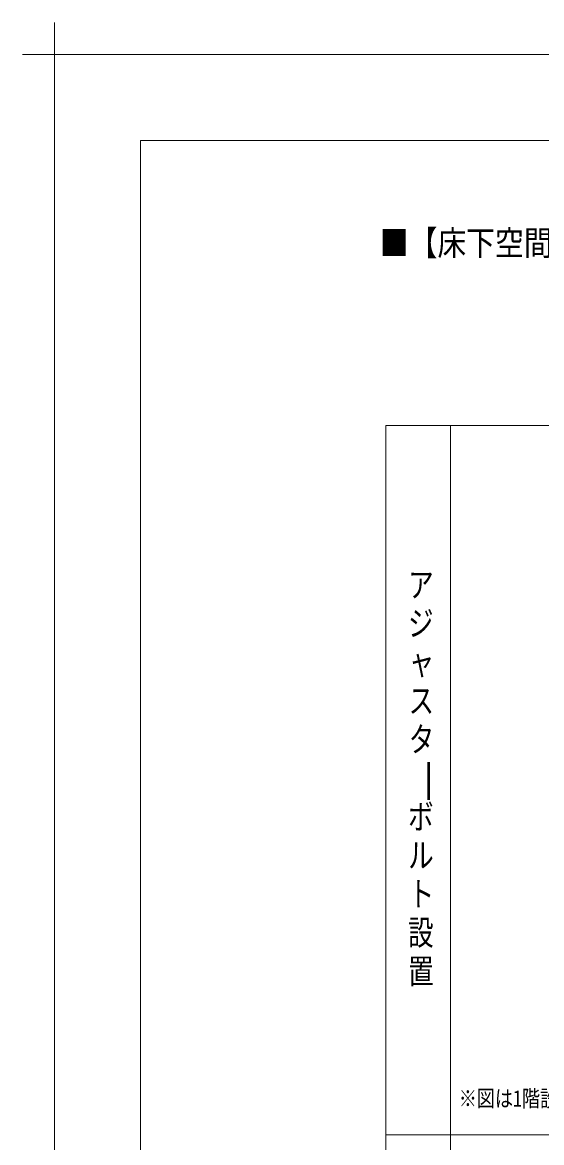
# Model space of a CAD drawing. Units: millimetres on the paper. Extents: x -305 to 305, y -152 to 152.
# Drawn here: x -304.8 to -244.4, y 22 to 152.3 of the extents above; entities that cross this region are included whole.
import ezdxf
from ezdxf.enums import TextEntityAlignment as Align

# ---------------------------------------------------------------- set-up
doc = ezdxf.new("R2010")
doc.units = ezdxf.units.MM
for name, color, linetype, lineweight in [('0-0_PV', 7, 'Continuous', 9), ('0-2_1図面枠', 7, 'Continuous', 9), ('0-3_図面枠', 3, 'Continuous', 9), ('0-4_DEFPOINTS', 7, 'Continuous', 9)]:
    doc.layers.add(name, color=color, linetype=linetype, lineweight=lineweight)
doc.styles.add('ＭＳ ゴシック', font='')
doc.styles.get('ＭＳ ゴシック').set_extended_font_data('MS Gothic')

# ---------------------------------------------------------------- blocks, each defined once
blk = doc.blocks.new('グループ-6')
at = {"layer": '0-2_1図面枠'}
for p, q in [((-4200, 2895), (-4200, 3045)), ((-4275, 2970), (-4125, 2970))]:
    blk.add_line(p, q, dxfattribs=at)

msp = doc.modelspace()

# ---------------------------------------------------------------- linework, layer by layer
at = {"layer": '0-0_PV'}
for p, q in [((-262.482, 105.355), (-262.482, -59.645)), ((-262.482, 105.355), (-17.482, 105.355)), ((-254.982, 105.355), (-254.982, -59.645)), ((-262.482, 22.855), (-17.482, 22.855))]:
    msp.add_line(p, q, dxfattribs=at)
at = {"layer": '0-3_図面枠'}
msp.add_lwpolyline([(-291.017, -138.498), (108.983, -138.498), (108.983, 138.502), (-291.017, 138.502)], close=True, dxfattribs=at)
at = {"layer": '0-4_DEFPOINTS'}
for p in [(118.983, 148.502), (-301.017, -148.498)]:
    msp.add_line(p, (-301.017, 148.502), dxfattribs=at)

# ---------------------------------------------------------------- block references
at = {"layer": '0-2_1図面枠', "xscale": 0.05, "yscale": 0.05}
msp.add_blockref('グループ-6', (-91.017, 0.002), dxfattribs=at)

# ---------------------------------------------------------------- texts
at = {"layer": '0-0_PV', "style": 'ＭＳ ゴシック'}
for s, height, width, p in [('■【床下空間図】1216（浴槽パンあり）', 2.886, 0.85, (-263.185, 124.285)), ('ア', 2.889, 0.75, (-259.89, 84.53)), ('ジ', 2.889, 0.75, (-259.903, 80.034)), ('ャ', 2.889, 0.75, (-259.822, 75.538)), ('ス', 2.889, 0.75, (-259.852, 71.042)), ('タ', 2.889, 0.75, (-259.828, 66.546)), ('|', 2.886, 1.25, (-258.732, 62.05)), ('ボ', 2.889, 0.75, (-259.907, 57.554)), ('ル', 2.889, 0.75, (-259.888, 53.058)), ('ト', 2.889, 0.75, (-259.832, 48.562)), ('設', 2.889, 0.75, (-259.899, 44.066)), ('置', 2.889, 0.75, (-259.899, 39.57)), ('※図は1階設置の場合です。', 1.924, 0.8, (-254.01, 25.546))]:
    msp.add_text(s, height=height, dxfattribs=dict(at, width=width)).set_placement(p, align=Align.BOTTOM_LEFT)

doc.saveas('drawing.dxf')
